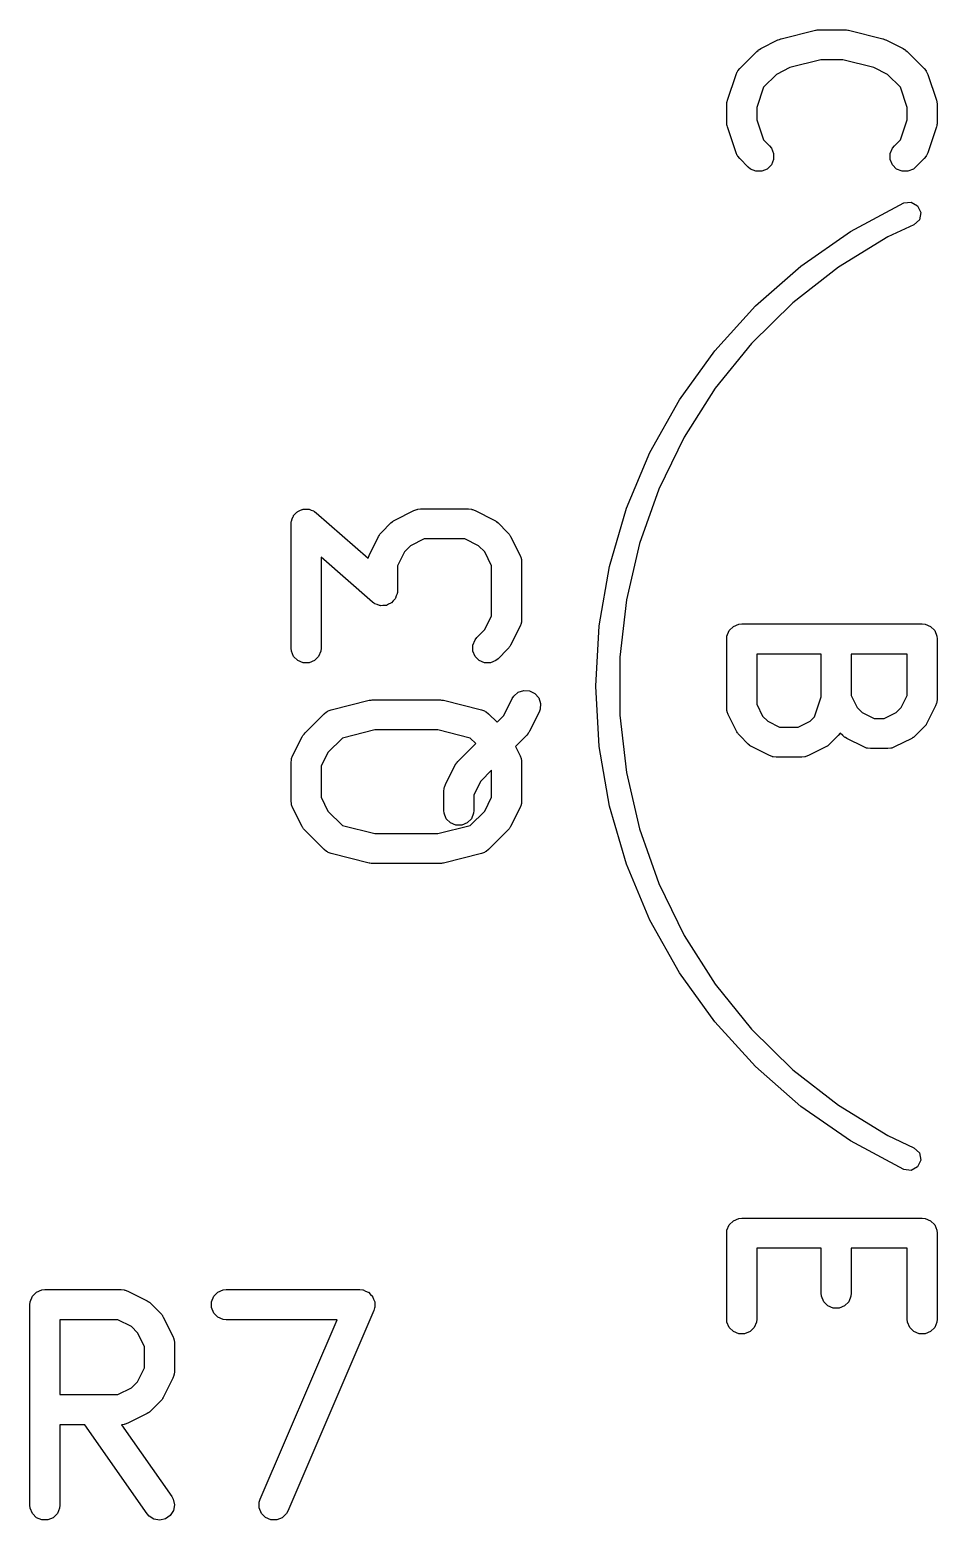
# Model space of a CAD drawing. Header units: inches. Extents: x 4.16 to 5.59, y -4.16 to -3.08.
# Drawn here: x 4.7196 to 4.8977, y -4.1598 to -3.8671 of the extents above; entities that cross this region are included whole.
import ezdxf

# ---------------------------------------------------------------- set-up
doc = ezdxf.new("R2010")
doc.units = ezdxf.units.IN
doc.header["$MEASUREMENT"] = 0
doc.layers.add('F.Silkscreen', color=41, linetype='CONTINUOUS', true_color=0xf2eda1)

msp = doc.modelspace()

# ---------------------------------------------------------------- linework, layer by layer
at = {"layer": 'F.Silkscreen', "linetype": 'CONTINUOUS'}
for p, q in [((4.86309, -3.87083), (4.86646, -3.86914)), ((4.86646, -3.86914), (4.86651, -3.86913)), ((4.86651, -3.86913), (4.86652, -3.86911)), ((4.86652, -3.86911), (4.86677, -3.86903)), ((4.86677, -3.86903), (4.867, -3.86893)), ((4.867, -3.86893), (4.86703, -3.86893)), ((4.86703, -3.86893), (4.86707, -3.86892)), ((4.86707, -3.86892), (4.87382, -3.86723)), ((4.87382, -3.86723), (4.87392, -3.86722)), ((4.87392, -3.86722), (4.87396, -3.8672)), ((4.87396, -3.8672), (4.87417, -3.86718)), ((4.87417, -3.86718), (4.87439, -3.86715)), ((4.87439, -3.86715), (4.87443, -3.86715)), ((4.87443, -3.86715), (4.87453, -3.86714)), ((4.87453, -3.86714), (4.8796, -3.86714)), ((4.8796, -3.86714), (4.8797, -3.86715)), ((4.8797, -3.86715), (4.87974, -3.86715)), ((4.87974, -3.86715), (4.87995, -3.86718)), ((4.87995, -3.86718), (4.88017, -3.8672)), ((4.88017, -3.8672), (4.88021, -3.86722)), ((4.88021, -3.86722), (4.88031, -3.86723)), ((4.88031, -3.86723), (4.88706, -3.86892)), ((4.88706, -3.86892), (4.8871, -3.86893)), ((4.8871, -3.86893), (4.88712, -3.86893)), ((4.88712, -3.86893), (4.88736, -3.86903)), ((4.88736, -3.86903), (4.88761, -3.86911)), ((4.88761, -3.86911), (4.88762, -3.86913)), ((4.88762, -3.86913), (4.88767, -3.86914)), ((4.88767, -3.86914), (4.89104, -3.87083)), ((4.85895, -3.87476), (4.86232, -3.87138)), ((4.86232, -3.87138), (4.86255, -3.8712)), ((4.86255, -3.8712), (4.8626, -3.87114)), ((4.8626, -3.87114), (4.86269, -3.87108)), ((4.86269, -3.87108), (4.86277, -3.87102)), ((4.86277, -3.87102), (4.86284, -3.87099)), ((4.86284, -3.87099), (4.86309, -3.87083)), ((4.89104, -3.87083), (4.89129, -3.87099)), ((4.89129, -3.87099), (4.89136, -3.87102)), ((4.89136, -3.87102), (4.89144, -3.87108)), ((4.89144, -3.87108), (4.89153, -3.87114)), ((4.89153, -3.87114), (4.89158, -3.8712)), ((4.89158, -3.8712), (4.89181, -3.87138)), ((4.89181, -3.87138), (4.89518, -3.87476)), ((4.85854, -3.8753), (4.85858, -3.8752)), ((4.85858, -3.8752), (4.85895, -3.87476)), ((4.86882, -3.87457), (4.86616, -3.8759)), ((4.8749, -3.87305), (4.86882, -3.87457)), ((4.87923, -3.87305), (4.8749, -3.87305)), ((4.88531, -3.87457), (4.87923, -3.87305)), ((4.88797, -3.8759), (4.88531, -3.87457)), ((4.89518, -3.87476), (4.89555, -3.8752)), ((4.89555, -3.8752), (4.89559, -3.8753)), ((4.85655, -3.88097), (4.85823, -3.87591)), ((4.85823, -3.87591), (4.85847, -3.87538)), ((4.85847, -3.87538), (4.85854, -3.8753)), ((4.86616, -3.8759), (4.86362, -3.87844)), ((4.89051, -3.87844), (4.88797, -3.8759)), ((4.89559, -3.8753), (4.89566, -3.87538)), ((4.89566, -3.87538), (4.8959, -3.87591)), ((4.8959, -3.87591), (4.89758, -3.88097)), ((4.85648, -3.88126), (4.85655, -3.88097)), ((4.86362, -3.87844), (4.8623, -3.88239)), ((4.89183, -3.88239), (4.89051, -3.87844)), ((4.89758, -3.88097), (4.89765, -3.88126)), ((4.8564, -3.88191), (4.85642, -3.88162)), ((4.8564, -3.88528), (4.8564, -3.88191)), ((4.85642, -3.88154), (4.85644, -3.88144)), ((4.85642, -3.88162), (4.85642, -3.88154)), ((4.85644, -3.88144), (4.85645, -3.88133)), ((4.85645, -3.88133), (4.85648, -3.88126)), ((4.8623, -3.88239), (4.8623, -3.8848)), ((4.89183, -3.8848), (4.89183, -3.88239)), ((4.89765, -3.88126), (4.89768, -3.88133)), ((4.89768, -3.88133), (4.89769, -3.88144)), ((4.89769, -3.88144), (4.89771, -3.88154)), ((4.89771, -3.88154), (4.89771, -3.88162)), ((4.89771, -3.88162), (4.89773, -3.88191)), ((4.89773, -3.88191), (4.89773, -3.88528)), ((4.85642, -3.88557), (4.8564, -3.88528)), ((4.85642, -3.88565), (4.85642, -3.88557)), ((4.85644, -3.88575), (4.85642, -3.88565)), ((4.85645, -3.88586), (4.85644, -3.88575)), ((4.85648, -3.88593), (4.85645, -3.88586)), ((4.85655, -3.88621), (4.85648, -3.88593)), ((4.85823, -3.89128), (4.85655, -3.88621)), ((4.8623, -3.8848), (4.86362, -3.88875)), ((4.89051, -3.88875), (4.89183, -3.8848)), ((4.89758, -3.88621), (4.8959, -3.89128)), ((4.89765, -3.88593), (4.89758, -3.88621)), ((4.89768, -3.88586), (4.89765, -3.88593)), ((4.89769, -3.88575), (4.89768, -3.88586)), ((4.89771, -3.88565), (4.89769, -3.88575)), ((4.89773, -3.88528), (4.89771, -3.88557)), ((4.89771, -3.88557), (4.89771, -3.88565)), ((4.86362, -3.88875), (4.86481, -3.88994)), ((4.88932, -3.88994), (4.89051, -3.88875)), ((4.85847, -3.89181), (4.85823, -3.89128)), ((4.85854, -3.89189), (4.85847, -3.89181)), ((4.85858, -3.89198), (4.85854, -3.89189)), ((4.85895, -3.89243), (4.85858, -3.89198)), ((4.86063, -3.89412), (4.85895, -3.89243)), ((4.86481, -3.88994), (4.86518, -3.89039)), ((4.86518, -3.89039), (4.86562, -3.89145)), ((4.86562, -3.89261), (4.86518, -3.89367)), ((4.86562, -3.89145), (4.86562, -3.89261)), ((4.88851, -3.89145), (4.88895, -3.89039)), ((4.88851, -3.89261), (4.88851, -3.89145)), ((4.88895, -3.89367), (4.88851, -3.89261)), ((4.88895, -3.89039), (4.88932, -3.88994)), ((4.89518, -3.89243), (4.89349, -3.89412)), ((4.89555, -3.89198), (4.89518, -3.89243)), ((4.89559, -3.89189), (4.89555, -3.89198)), ((4.89566, -3.89181), (4.89559, -3.89189)), ((4.8959, -3.89128), (4.89566, -3.89181)), ((4.86108, -3.89449), (4.86063, -3.89412)), ((4.86215, -3.89493), (4.86108, -3.89449)), ((4.8633, -3.89493), (4.86215, -3.89493)), ((4.86436, -3.89449), (4.8633, -3.89493)), ((4.86518, -3.89367), (4.86436, -3.89449)), ((4.88977, -3.89449), (4.88895, -3.89367)), ((4.89083, -3.89493), (4.88977, -3.89449)), ((4.89198, -3.89493), (4.89083, -3.89493)), ((4.89305, -3.89449), (4.89198, -3.89493)), ((4.89349, -3.89412), (4.89305, -3.89449)), ((4.88071, -3.90677), (4.89117, -3.90115)), ((4.89117, -3.90115), (4.89262, -3.90097)), ((4.89262, -3.90097), (4.8939, -3.90168)), ((4.89424, -3.90444), (4.89317, -3.90543)), ((4.8939, -3.90168), (4.89452, -3.903)), ((4.89452, -3.903), (4.89424, -3.90444)), ((4.87096, -3.91354), (4.88071, -3.90677)), ((4.89317, -3.90543), (4.88802, -3.90783)), ((4.88802, -3.90783), (4.87834, -3.91376)), ((4.86203, -3.92137), (4.87096, -3.91354)), ((4.87834, -3.91376), (4.86939, -3.92076)), ((4.85405, -3.93016), (4.86203, -3.92137)), ((4.86939, -3.92076), (4.86129, -3.92872)), ((4.84711, -3.93979), (4.85405, -3.93016)), ((4.86129, -3.92872), (4.85414, -3.93754)), ((4.85414, -3.93754), (4.84804, -3.94712)), ((4.84131, -3.95015), (4.84711, -3.93979)), ((4.84804, -3.94712), (4.84306, -3.95733)), ((4.83672, -3.96111), (4.84131, -3.95015)), ((4.84306, -3.95733), (4.83927, -3.96803)), ((4.7711, -3.96317), (4.77125, -3.96272)), ((4.77125, -3.96272), (4.77132, -3.96264)), ((4.77132, -3.96264), (4.77136, -3.96255)), ((4.77136, -3.96255), (4.7717, -3.96221)), ((4.7717, -3.96221), (4.77201, -3.96185)), ((4.77201, -3.96185), (4.7721, -3.96181)), ((4.7721, -3.96181), (4.77217, -3.96174)), ((4.77217, -3.96174), (4.77261, -3.96155)), ((4.77261, -3.96155), (4.77304, -3.96134)), ((4.77304, -3.96134), (4.77314, -3.96133)), ((4.77314, -3.96133), (4.77324, -3.9613)), ((4.77324, -3.9613), (4.77372, -3.9613)), ((4.77372, -3.9613), (4.77419, -3.96126)), ((4.77419, -3.96126), (4.77429, -3.9613)), ((4.77429, -3.9613), (4.77439, -3.9613)), ((4.77439, -3.9613), (4.77483, -3.96148)), ((4.77483, -3.96148), (4.77529, -3.96163)), ((4.77529, -3.96163), (4.7754, -3.96172)), ((4.7754, -3.96172), (4.77545, -3.96174)), ((4.77545, -3.96174), (4.77551, -3.96179)), ((4.77551, -3.96179), (4.77576, -3.96197)), ((4.77576, -3.96197), (4.78597, -3.9709)), ((4.79124, -3.96343), (4.79499, -3.96155)), ((4.79499, -3.96155), (4.79553, -3.96134)), ((4.79553, -3.96134), (4.79563, -3.96134)), ((4.79563, -3.96134), (4.79573, -3.9613)), ((4.79573, -3.9613), (4.79631, -3.96124)), ((4.79631, -3.96124), (4.80568, -3.96124)), ((4.80568, -3.96124), (4.80626, -3.9613)), ((4.80626, -3.9613), (4.80636, -3.96134)), ((4.80636, -3.96134), (4.80646, -3.96134)), ((4.80646, -3.96134), (4.807, -3.96155)), ((4.807, -3.96155), (4.81075, -3.96343)), ((4.83339, -3.97251), (4.83672, -3.96111)), ((4.77086, -3.96419), (4.77089, -3.96389)), ((4.77086, -3.98856), (4.77086, -3.96419)), ((4.77088, -3.96381), (4.7709, -3.96376)), ((4.77089, -3.96389), (4.77088, -3.96381)), ((4.7709, -3.96376), (4.77092, -3.96362)), ((4.77092, -3.96362), (4.7711, -3.96317)), ((4.78841, -3.96608), (4.7886, -3.96585)), ((4.7886, -3.96585), (4.79047, -3.96398)), ((4.79047, -3.96398), (4.7907, -3.96379)), ((4.7907, -3.96379), (4.79075, -3.96373)), ((4.79075, -3.96373), (4.79084, -3.96368)), ((4.79084, -3.96368), (4.79092, -3.96361)), ((4.79092, -3.96361), (4.79099, -3.96358)), ((4.79099, -3.96358), (4.79124, -3.96343)), ((4.81075, -3.96343), (4.811, -3.96358)), ((4.811, -3.96358), (4.81107, -3.96361)), ((4.81107, -3.96361), (4.81115, -3.96368)), ((4.81115, -3.96368), (4.81124, -3.96373)), ((4.81124, -3.96373), (4.81129, -3.96379)), ((4.81129, -3.96379), (4.81152, -3.96398)), ((4.81152, -3.96398), (4.81339, -3.96585)), ((4.81339, -3.96585), (4.81358, -3.96608)), ((4.78617, -3.97037), (4.78804, -3.96662)), ((4.78804, -3.96662), (4.7882, -3.96637)), ((4.7882, -3.96637), (4.78823, -3.9663)), ((4.78823, -3.9663), (4.7883, -3.96622)), ((4.7883, -3.96622), (4.78835, -3.96613)), ((4.78835, -3.96613), (4.78841, -3.96608)), ((4.79431, -3.96849), (4.79311, -3.96969)), ((4.79701, -3.96714), (4.79431, -3.96849)), ((4.80499, -3.96714), (4.79701, -3.96714)), ((4.80768, -3.96849), (4.80499, -3.96714)), ((4.80888, -3.96969), (4.80768, -3.96849)), ((4.81358, -3.96608), (4.81364, -3.96613)), ((4.81364, -3.96613), (4.8137, -3.96622)), ((4.8137, -3.96622), (4.81376, -3.9663)), ((4.81376, -3.9663), (4.81379, -3.96637)), ((4.81379, -3.96637), (4.81395, -3.96662)), ((4.81395, -3.96662), (4.81582, -3.97037)), ((4.83927, -3.96803), (4.83672, -3.9791)), ((4.78687, -3.97954), (4.77676, -3.9707)), ((4.77676, -3.9707), (4.77676, -3.98856)), ((4.78597, -3.9709), (4.78617, -3.97037)), ((4.79311, -3.96969), (4.79176, -3.97239)), ((4.81023, -3.97239), (4.80888, -3.96969)), ((4.81582, -3.97037), (4.81603, -3.97091)), ((4.81603, -3.97091), (4.81604, -3.97102)), ((4.81604, -3.97102), (4.81608, -3.97111)), ((4.81608, -3.97111), (4.81613, -3.97169)), ((4.81613, -3.97169), (4.81613, -3.98294)), ((4.79176, -3.97239), (4.79176, -3.97732)), ((4.81023, -3.98224), (4.81023, -3.97239)), ((4.83138, -3.98421), (4.83339, -3.97251)), ((4.79176, -3.97732), (4.79173, -3.97762)), ((4.79173, -3.97762), (4.79174, -3.9777)), ((4.78711, -3.97972), (4.78687, -3.97954)), ((4.78717, -3.97977), (4.78711, -3.97972)), ((4.78722, -3.97979), (4.78717, -3.97977)), ((4.78734, -3.97987), (4.78722, -3.97979)), ((4.78779, -3.98003), (4.78734, -3.97987)), ((4.78823, -3.98021), (4.78779, -3.98003)), ((4.78833, -3.98021), (4.78823, -3.98021)), ((4.78843, -3.98024), (4.78833, -3.98021)), ((4.78891, -3.98021), (4.78843, -3.98024)), ((4.78939, -3.98021), (4.78891, -3.98021)), ((4.78948, -3.98017), (4.78939, -3.98021)), ((4.78958, -3.98017), (4.78948, -3.98017)), ((4.79001, -3.97995), (4.78958, -3.98017)), ((4.79045, -3.97977), (4.79001, -3.97995)), ((4.79052, -3.9797), (4.79045, -3.97977)), ((4.79061, -3.97966), (4.79052, -3.9797)), ((4.79093, -3.97929), (4.79061, -3.97966)), ((4.79127, -3.97896), (4.79093, -3.97929)), ((4.7913, -3.97886), (4.79127, -3.97896)), ((4.79137, -3.97879), (4.7913, -3.97886)), ((4.79152, -3.97833), (4.79137, -3.97879)), ((4.79171, -3.97789), (4.79152, -3.97833)), ((4.79172, -3.97775), (4.79171, -3.97789)), ((4.79174, -3.9777), (4.79172, -3.97775)), ((4.83672, -3.9791), (4.83543, -3.99038)), ((4.80888, -3.98494), (4.81023, -3.98224)), ((4.81608, -3.98352), (4.81604, -3.98361)), ((4.81613, -3.98294), (4.81608, -3.98352)), ((4.80734, -3.98648), (4.80888, -3.98494)), ((4.81582, -3.98426), (4.81395, -3.98801)), ((4.81603, -3.98372), (4.81582, -3.98426)), ((4.81604, -3.98361), (4.81603, -3.98372)), ((4.83071, -3.99606), (4.83138, -3.98421)), ((4.8564, -3.98678), (4.85645, -3.98621)), ((4.85645, -3.98621), (4.85689, -3.98514)), ((4.85689, -3.98514), (4.85771, -3.98433)), ((4.85771, -3.98433), (4.85877, -3.98389)), ((4.85877, -3.98389), (4.85935, -3.98383)), ((4.85935, -3.98383), (4.89478, -3.98383)), ((4.89478, -3.98383), (4.89536, -3.98389)), ((4.89536, -3.98389), (4.89642, -3.98433)), ((4.89642, -3.98433), (4.89724, -3.98514)), ((4.89724, -3.98514), (4.89768, -3.98621)), ((4.89768, -3.98621), (4.89773, -3.98678)), ((4.77092, -3.98914), (4.77086, -3.98856)), ((4.77136, -3.9902), (4.77092, -3.98914)), ((4.77671, -3.98914), (4.77627, -3.9902)), ((4.77676, -3.98856), (4.77671, -3.98914)), ((4.80654, -3.98799), (4.80698, -3.98692)), ((4.80654, -3.98914), (4.80654, -3.98799)), ((4.80698, -3.9902), (4.80654, -3.98914)), ((4.80698, -3.98692), (4.80734, -3.98648)), ((4.81339, -3.98878), (4.81152, -3.99065)), ((4.81358, -3.98855), (4.81339, -3.98878)), ((4.81364, -3.9885), (4.81358, -3.98855)), ((4.8137, -3.98841), (4.81364, -3.9885)), ((4.81376, -3.98833), (4.8137, -3.98841)), ((4.81379, -3.98826), (4.81376, -3.98833)), ((4.81395, -3.98801), (4.81379, -3.98826)), ((4.8564, -4.00028), (4.8564, -3.98678)), ((4.89773, -3.98678), (4.89773, -3.99859)), ((4.77217, -3.99102), (4.77136, -3.9902)), ((4.77324, -3.99146), (4.77217, -3.99102)), ((4.77439, -3.99146), (4.77324, -3.99146)), ((4.77545, -3.99102), (4.77439, -3.99146)), ((4.77627, -3.9902), (4.77545, -3.99102)), ((4.80779, -3.99102), (4.80698, -3.9902)), ((4.80886, -3.99146), (4.80779, -3.99102)), ((4.81001, -3.99146), (4.80886, -3.99146)), ((4.81107, -3.99102), (4.81001, -3.99146)), ((4.81152, -3.99065), (4.81107, -3.99102)), ((4.83543, -3.99038), (4.83543, -3.99606)), ((4.87496, -3.98974), (4.8623, -3.98974)), ((4.8623, -3.98974), (4.8623, -3.99958)), ((4.87496, -3.99811), (4.87496, -3.98974)), ((4.89183, -3.98974), (4.88086, -3.98974)), ((4.88086, -3.98974), (4.88086, -3.9979)), ((4.89183, -3.9979), (4.89183, -3.98974)), ((4.81429, -3.99849), (4.8146, -3.998)), ((4.8146, -3.998), (4.81547, -3.99725)), ((4.81547, -3.99725), (4.81656, -3.99688)), ((4.81656, -3.99688), (4.81771, -3.99696)), ((4.81771, -3.99696), (4.81874, -3.99748)), ((4.81874, -3.99748), (4.8195, -3.99835)), ((4.83138, -4.00792), (4.83071, -3.99606)), ((4.83543, -3.99606), (4.83543, -4.00174)), ((4.87364, -4.00206), (4.87496, -3.99811)), ((4.88086, -3.9979), (4.88202, -4.00022)), ((4.89067, -4.00022), (4.89183, -3.9979)), ((4.7778, -4.00111), (4.778, -4.00102)), ((4.778, -4.00102), (4.77817, -4.00089)), ((4.77817, -4.00089), (4.77872, -4.0007)), ((4.77872, -4.0007), (4.78622, -3.99882)), ((4.78622, -3.99882), (4.78632, -3.99881)), ((4.78632, -3.99881), (4.78636, -3.99879)), ((4.78636, -3.99879), (4.78658, -3.99877)), ((4.78658, -3.99877), (4.78679, -3.99874)), ((4.78679, -3.99874), (4.78683, -3.99874)), ((4.78683, -3.99874), (4.78694, -3.99873)), ((4.78694, -3.99873), (4.80006, -3.99873)), ((4.80006, -3.99873), (4.80016, -3.99874)), ((4.80016, -3.99874), (4.8002, -3.99874)), ((4.8002, -3.99874), (4.80042, -3.99877)), ((4.80042, -3.99877), (4.80063, -3.99879)), ((4.80063, -3.99879), (4.80067, -3.99881)), ((4.80067, -3.99881), (4.80077, -3.99882)), ((4.80077, -3.99882), (4.80827, -4.0007)), ((4.80827, -4.0007), (4.80882, -4.00089)), ((4.80882, -4.00089), (4.809, -4.00102)), ((4.809, -4.00102), (4.8092, -4.00111)), ((4.81263, -4.00181), (4.81429, -3.99849)), ((4.8195, -3.99835), (4.81986, -3.99944)), ((4.81978, -4.00059), (4.81957, -4.00113)), ((4.81986, -3.99944), (4.81978, -4.00059)), ((4.85645, -4.00086), (4.8564, -4.00028)), ((4.85649, -4.00096), (4.85645, -4.00086)), ((4.8565, -4.00106), (4.85649, -4.00096)), ((4.85671, -4.0016), (4.8565, -4.00106)), ((4.8623, -3.99958), (4.86346, -4.00191)), ((4.88202, -4.00022), (4.88303, -4.00123)), ((4.88966, -4.00123), (4.89067, -4.00022)), ((4.89742, -3.99991), (4.89573, -4.00329)), ((4.89763, -3.99937), (4.89742, -3.99991)), ((4.89764, -3.99927), (4.89763, -3.99937)), ((4.89768, -3.99917), (4.89764, -3.99927)), ((4.89773, -3.99859), (4.89768, -3.99917)), ((4.7736, -4.00522), (4.77735, -4.00147)), ((4.77735, -4.00147), (4.7778, -4.00111)), ((4.8092, -4.00111), (4.80965, -4.00147)), ((4.80965, -4.00147), (4.81131, -4.00314)), ((4.81131, -4.00314), (4.81263, -4.00181)), ((4.81957, -4.00113), (4.8177, -4.00488)), ((4.83543, -4.00174), (4.83672, -4.01303)), ((4.85839, -4.00498), (4.85671, -4.0016)), ((4.86346, -4.00191), (4.86447, -4.00292)), ((4.86447, -4.00292), (4.86679, -4.00408)), ((4.87046, -4.00408), (4.87278, -4.00292)), ((4.87278, -4.00292), (4.87364, -4.00206)), ((4.88303, -4.00123), (4.88535, -4.00239)), ((4.88535, -4.00239), (4.88734, -4.00239)), ((4.88734, -4.00239), (4.88966, -4.00123)), ((4.89537, -4.00383), (4.89518, -4.00406)), ((4.89543, -4.00378), (4.89537, -4.00383)), ((4.89548, -4.00369), (4.89543, -4.00378)), ((4.89555, -4.00361), (4.89548, -4.00369)), ((4.89558, -4.00354), (4.89555, -4.00361)), ((4.89573, -4.00329), (4.89558, -4.00354)), ((4.77117, -4.00974), (4.77305, -4.00599)), ((4.77305, -4.00599), (4.7732, -4.00574)), ((4.7732, -4.00574), (4.77323, -4.00567)), ((4.77323, -4.00567), (4.7733, -4.00559)), ((4.7733, -4.00559), (4.77335, -4.0055)), ((4.77335, -4.0055), (4.77341, -4.00545)), ((4.77341, -4.00545), (4.7736, -4.00522)), ((4.78095, -4.00623), (4.77811, -4.00906)), ((4.7873, -4.00464), (4.78095, -4.00623)), ((4.79969, -4.00464), (4.7873, -4.00464)), ((4.80605, -4.00623), (4.79969, -4.00464)), ((4.80713, -4.00731), (4.80605, -4.00623)), ((4.81714, -4.00565), (4.8149, -4.00789)), ((4.81733, -4.00542), (4.81714, -4.00565)), ((4.81739, -4.00537), (4.81733, -4.00542)), ((4.81745, -4.00528), (4.81739, -4.00537)), ((4.81751, -4.0052), (4.81745, -4.00528)), ((4.81754, -4.00513), (4.81751, -4.0052)), ((4.8177, -4.00488), (4.81754, -4.00513)), ((4.85855, -4.00522), (4.85839, -4.00498)), ((4.85858, -4.0053), (4.85855, -4.00522)), ((4.85865, -4.00538), (4.85858, -4.0053)), ((4.8587, -4.00547), (4.85865, -4.00538)), ((4.85876, -4.00552), (4.8587, -4.00547)), ((4.85895, -4.00574), (4.85876, -4.00552)), ((4.86063, -4.00743), (4.85895, -4.00574)), ((4.86679, -4.00408), (4.87046, -4.00408)), ((4.87831, -4.00574), (4.87662, -4.00743)), ((4.87868, -4.0053), (4.87831, -4.00574)), ((4.8787, -4.00525), (4.87868, -4.0053)), ((4.87919, -4.00574), (4.8787, -4.00525)), ((4.87942, -4.00593), (4.87919, -4.00574)), ((4.87947, -4.00599), (4.87942, -4.00593)), ((4.87956, -4.00604), (4.87947, -4.00599)), ((4.87964, -4.00611), (4.87956, -4.00604)), ((4.87971, -4.00614), (4.87964, -4.00611)), ((4.87996, -4.0063), (4.87971, -4.00614)), ((4.88334, -4.00798), (4.87996, -4.0063)), ((4.89273, -4.0063), (4.88935, -4.00798)), ((4.89298, -4.00614), (4.89273, -4.0063)), ((4.89305, -4.00611), (4.89298, -4.00614)), ((4.89313, -4.00604), (4.89305, -4.00611)), ((4.89322, -4.00599), (4.89313, -4.00604)), ((4.89327, -4.00593), (4.89322, -4.00599)), ((4.89349, -4.00574), (4.89327, -4.00593)), ((4.89518, -4.00406), (4.89349, -4.00574)), ((4.77096, -4.01028), (4.77117, -4.00974)), ((4.77811, -4.00906), (4.77676, -4.01176)), ((4.80359, -4.01085), (4.80713, -4.00731)), ((4.8149, -4.00789), (4.81582, -4.00974)), ((4.81582, -4.00974), (4.81603, -4.01028)), ((4.83339, -4.01962), (4.83138, -4.00792)), ((4.86086, -4.00762), (4.86063, -4.00743)), ((4.86091, -4.00768), (4.86086, -4.00762)), ((4.861, -4.00773), (4.86091, -4.00768)), ((4.86108, -4.0078), (4.861, -4.00773)), ((4.86115, -4.00783), (4.86108, -4.0078)), ((4.8614, -4.00798), (4.86115, -4.00783)), ((4.86478, -4.00967), (4.8614, -4.00798)), ((4.86532, -4.00988), (4.86478, -4.00967)), ((4.86542, -4.00989), (4.86532, -4.00988)), ((4.87194, -4.00988), (4.87183, -4.00989)), ((4.87248, -4.00967), (4.87194, -4.00988)), ((4.87585, -4.00798), (4.87248, -4.00967)), ((4.8761, -4.00783), (4.87585, -4.00798)), ((4.87617, -4.0078), (4.8761, -4.00783)), ((4.87626, -4.00773), (4.87617, -4.0078)), ((4.87634, -4.00768), (4.87626, -4.00773)), ((4.8764, -4.00762), (4.87634, -4.00768)), ((4.87662, -4.00743), (4.8764, -4.00762)), ((4.88388, -4.00819), (4.88334, -4.00798)), ((4.88398, -4.0082), (4.88388, -4.00819)), ((4.88408, -4.00824), (4.88398, -4.0082)), ((4.88466, -4.0083), (4.88408, -4.00824)), ((4.88803, -4.0083), (4.88466, -4.0083)), ((4.88861, -4.00824), (4.88803, -4.0083)), ((4.88871, -4.0082), (4.88861, -4.00824)), ((4.88881, -4.00819), (4.88871, -4.0082)), ((4.88935, -4.00798), (4.88881, -4.00819)), ((4.77086, -4.01106), (4.77092, -4.01049)), ((4.77086, -4.01856), (4.77086, -4.01106)), ((4.77092, -4.01049), (4.77096, -4.01039)), ((4.77096, -4.01039), (4.77096, -4.01028)), ((4.77676, -4.01176), (4.77676, -4.01786)), ((4.80117, -4.01536), (4.80304, -4.01162)), ((4.80304, -4.01162), (4.8032, -4.01137)), ((4.8032, -4.01137), (4.80323, -4.0113)), ((4.80323, -4.0113), (4.80329, -4.01121)), ((4.80329, -4.01121), (4.80335, -4.01113)), ((4.80335, -4.01113), (4.80341, -4.01107)), ((4.80341, -4.01107), (4.80359, -4.01085)), ((4.81023, -4.01257), (4.80811, -4.01468)), ((4.81023, -4.01786), (4.81023, -4.01257)), ((4.81603, -4.01028), (4.81604, -4.01039)), ((4.81604, -4.01039), (4.81608, -4.01049)), ((4.81608, -4.01049), (4.81613, -4.01106)), ((4.81613, -4.01106), (4.81613, -4.01856)), ((4.86552, -4.00993), (4.86542, -4.00989)), ((4.8661, -4.00998), (4.86552, -4.00993)), ((4.87116, -4.00998), (4.8661, -4.00998)), ((4.87174, -4.00993), (4.87116, -4.00998)), ((4.87183, -4.00989), (4.87174, -4.00993)), ((4.80096, -4.01591), (4.80117, -4.01536)), ((4.80811, -4.01468), (4.80676, -4.01738)), ((4.83672, -4.01303), (4.83927, -4.02409)), ((4.77092, -4.01914), (4.77086, -4.01856)), ((4.77676, -4.01786), (4.77811, -4.02056)), ((4.80086, -4.01669), (4.80091, -4.01611)), ((4.80086, -4.02043), (4.80086, -4.01669)), ((4.80091, -4.01611), (4.80095, -4.01601)), ((4.80095, -4.01601), (4.80096, -4.01591)), ((4.80676, -4.01738), (4.80676, -4.02043)), ((4.80888, -4.02056), (4.81023, -4.01786)), ((4.81613, -4.01856), (4.81608, -4.01914)), ((4.77096, -4.01923), (4.77092, -4.01914)), ((4.77096, -4.01934), (4.77096, -4.01923)), ((4.77117, -4.01988), (4.77096, -4.01934)), ((4.77305, -4.02363), (4.77117, -4.01988)), ((4.77811, -4.02056), (4.78095, -4.02339)), ((4.80091, -4.02101), (4.80086, -4.02043)), ((4.80135, -4.02208), (4.80091, -4.02101)), ((4.80605, -4.02339), (4.80888, -4.02056)), ((4.8067, -4.02101), (4.80626, -4.02208)), ((4.80676, -4.02043), (4.8067, -4.02101)), ((4.81582, -4.01988), (4.81395, -4.02363)), ((4.81603, -4.01934), (4.81582, -4.01988)), ((4.81604, -4.01923), (4.81603, -4.01934)), ((4.81608, -4.01914), (4.81604, -4.01923)), ((4.83672, -4.03102), (4.83339, -4.01962)), ((4.7732, -4.02388), (4.77305, -4.02363)), ((4.77323, -4.02395), (4.7732, -4.02388)), ((4.7733, -4.02403), (4.77323, -4.02395)), ((4.77335, -4.02412), (4.7733, -4.02403)), ((4.77341, -4.02417), (4.77335, -4.02412)), ((4.7736, -4.0244), (4.77341, -4.02417)), ((4.77735, -4.02815), (4.7736, -4.0244)), ((4.78095, -4.02339), (4.7873, -4.02498)), ((4.79969, -4.02498), (4.80605, -4.02339)), ((4.80217, -4.02289), (4.80135, -4.02208)), ((4.80323, -4.02333), (4.80217, -4.02289)), ((4.80438, -4.02333), (4.80323, -4.02333)), ((4.80545, -4.02289), (4.80438, -4.02333)), ((4.80626, -4.02208), (4.80545, -4.02289)), ((4.81339, -4.0244), (4.80965, -4.02815)), ((4.81358, -4.02417), (4.81339, -4.0244)), ((4.81364, -4.02412), (4.81358, -4.02417)), ((4.8137, -4.02403), (4.81364, -4.02412)), ((4.81376, -4.02395), (4.8137, -4.02403)), ((4.81379, -4.02388), (4.81376, -4.02395)), ((4.81395, -4.02363), (4.81379, -4.02388)), ((4.83927, -4.02409), (4.84306, -4.0348)), ((4.7873, -4.02498), (4.79969, -4.02498)), ((4.7778, -4.02851), (4.77735, -4.02815)), ((4.778, -4.0286), (4.7778, -4.02851)), ((4.77817, -4.02873), (4.778, -4.0286)), ((4.77872, -4.02892), (4.77817, -4.02873)), ((4.78622, -4.0308), (4.77872, -4.02892)), ((4.80827, -4.02892), (4.80077, -4.0308)), ((4.80882, -4.02873), (4.80827, -4.02892)), ((4.809, -4.0286), (4.80882, -4.02873)), ((4.8092, -4.02851), (4.809, -4.0286)), ((4.80965, -4.02815), (4.8092, -4.02851)), ((4.78632, -4.03081), (4.78622, -4.0308)), ((4.78636, -4.03083), (4.78632, -4.03081)), ((4.78658, -4.03085), (4.78636, -4.03083)), ((4.78679, -4.03088), (4.78658, -4.03085)), ((4.78683, -4.03088), (4.78679, -4.03088)), ((4.78694, -4.03089), (4.78683, -4.03088)), ((4.80006, -4.03089), (4.78694, -4.03089)), ((4.80016, -4.03088), (4.80006, -4.03089)), ((4.8002, -4.03088), (4.80016, -4.03088)), ((4.80042, -4.03085), (4.8002, -4.03088)), ((4.80063, -4.03083), (4.80042, -4.03085)), ((4.80067, -4.03081), (4.80063, -4.03083)), ((4.80077, -4.0308), (4.80067, -4.03081)), ((4.84131, -4.04197), (4.83672, -4.03102)), ((4.84306, -4.0348), (4.84804, -4.045)), ((4.84711, -4.05233), (4.84131, -4.04197)), ((4.84804, -4.045), (4.85414, -4.05458)), ((4.85405, -4.06197), (4.84711, -4.05233)), ((4.85414, -4.05458), (4.86129, -4.06341)), ((4.86203, -4.07076), (4.85405, -4.06197)), ((4.86129, -4.06341), (4.86939, -4.07137)), ((4.87096, -4.07859), (4.86203, -4.07076)), ((4.86939, -4.07137), (4.87834, -4.07836)), ((4.88071, -4.08536), (4.87096, -4.07859)), ((4.87834, -4.07836), (4.88802, -4.0843)), ((4.89117, -4.09098), (4.88071, -4.08536)), ((4.88802, -4.0843), (4.89317, -4.08669)), ((4.89317, -4.08669), (4.89424, -4.08769)), ((4.89424, -4.08769), (4.89452, -4.08912)), ((4.89262, -4.09115), (4.89117, -4.09098)), ((4.8939, -4.09045), (4.89262, -4.09115)), ((4.89452, -4.08912), (4.8939, -4.09045)), ((4.85771, -4.10102), (4.85877, -4.10057)), ((4.85877, -4.10057), (4.85935, -4.10052)), ((4.85935, -4.10052), (4.89478, -4.10052)), ((4.89478, -4.10052), (4.89536, -4.10057)), ((4.89536, -4.10057), (4.89642, -4.10102)), ((4.8564, -4.10347), (4.85645, -4.10289)), ((4.8564, -4.12034), (4.8564, -4.10347)), ((4.85645, -4.10289), (4.85689, -4.10183)), ((4.85689, -4.10183), (4.85771, -4.10102)), ((4.89642, -4.10102), (4.89724, -4.10183)), ((4.89724, -4.10183), (4.89768, -4.10289)), ((4.89768, -4.10289), (4.89773, -4.10347)), ((4.89773, -4.10347), (4.89773, -4.12034)), ((4.87496, -4.10642), (4.8623, -4.10642)), ((4.8623, -4.10642), (4.8623, -4.12034)), ((4.87496, -4.11528), (4.87496, -4.10642)), ((4.89183, -4.10642), (4.88086, -4.10642)), ((4.88086, -4.10642), (4.88086, -4.11528)), ((4.89183, -4.12034), (4.89183, -4.10642)), ((4.72006, -4.11587), (4.72088, -4.11506)), ((4.72088, -4.11506), (4.72194, -4.11462)), ((4.72194, -4.11462), (4.72252, -4.11456)), ((4.72252, -4.11456), (4.73751, -4.11456)), ((4.73751, -4.11456), (4.73809, -4.11462)), ((4.73809, -4.11462), (4.73819, -4.11466)), ((4.73819, -4.11466), (4.73829, -4.11466)), ((4.73829, -4.11466), (4.73883, -4.11487)), ((4.73883, -4.11487), (4.74258, -4.11675)), ((4.75568, -4.11587), (4.7565, -4.11506)), ((4.7565, -4.11506), (4.75756, -4.11462)), ((4.75756, -4.11462), (4.75814, -4.11456)), ((4.75814, -4.11456), (4.78438, -4.11456)), ((4.78438, -4.11456), (4.78496, -4.11462)), ((4.78496, -4.11462), (4.78498, -4.11462)), ((4.78498, -4.11462), (4.78499, -4.11462)), ((4.78499, -4.11462), (4.78551, -4.11484)), ((4.78551, -4.11484), (4.78602, -4.11506)), ((4.78602, -4.11506), (4.78604, -4.11507)), ((4.78604, -4.11507), (4.78605, -4.11508)), ((4.78605, -4.11508), (4.78644, -4.11548)), ((4.71956, -4.11751), (4.71962, -4.11694)), ((4.71956, -4.15688), (4.71956, -4.11751)), ((4.71962, -4.11694), (4.72006, -4.11587)), ((4.74258, -4.11675), (4.74283, -4.1169)), ((4.74283, -4.1169), (4.7429, -4.11693)), ((4.7429, -4.11693), (4.74299, -4.117)), ((4.74299, -4.117), (4.74307, -4.11705)), ((4.74307, -4.11705), (4.74313, -4.11711)), ((4.74313, -4.11711), (4.74335, -4.1173)), ((4.74335, -4.1173), (4.74523, -4.11917)), ((4.75524, -4.11694), (4.75568, -4.11587)), ((4.75524, -4.11809), (4.75524, -4.11694)), ((4.75568, -4.11915), (4.75524, -4.11809)), ((4.78644, -4.11548), (4.78684, -4.11587)), ((4.78684, -4.11587), (4.78685, -4.11589)), ((4.78685, -4.11589), (4.78686, -4.1159)), ((4.78686, -4.1159), (4.78707, -4.11642)), ((4.78707, -4.11642), (4.78728, -4.11694)), ((4.78727, -4.11812), (4.7871, -4.11868)), ((4.78728, -4.11809), (4.78727, -4.11811)), ((4.78727, -4.11811), (4.78727, -4.11812)), ((4.78728, -4.11694), (4.78728, -4.11695)), ((4.78728, -4.11695), (4.78729, -4.11697)), ((4.78729, -4.11697), (4.78728, -4.11753)), ((4.78728, -4.11753), (4.78728, -4.11809)), ((4.87501, -4.11586), (4.87496, -4.11528)), ((4.87545, -4.11692), (4.87501, -4.11586)), ((4.87627, -4.11774), (4.87545, -4.11692)), ((4.87733, -4.11818), (4.87627, -4.11774)), ((4.87955, -4.11774), (4.87848, -4.11818)), ((4.88036, -4.11692), (4.87955, -4.11774)), ((4.8808, -4.11586), (4.88036, -4.11692)), ((4.88086, -4.11528), (4.8808, -4.11586)), ((4.73682, -4.12047), (4.72547, -4.12047)), ((4.72547, -4.12047), (4.72547, -4.13518)), ((4.73951, -4.12181), (4.73682, -4.12047)), ((4.74523, -4.11917), (4.74541, -4.1194)), ((4.74541, -4.1194), (4.74547, -4.11945)), ((4.74547, -4.11945), (4.74553, -4.11954)), ((4.74553, -4.11954), (4.74559, -4.11962)), ((4.74559, -4.11962), (4.74562, -4.11969)), ((4.74562, -4.11969), (4.74578, -4.11994)), ((4.74578, -4.11994), (4.74765, -4.12369)), ((4.7565, -4.11997), (4.75568, -4.11915)), ((4.75756, -4.12041), (4.7565, -4.11997)), ((4.75814, -4.12047), (4.75756, -4.12041)), ((4.77991, -4.12047), (4.75814, -4.12047)), ((4.7648, -4.15572), (4.77991, -4.12047)), ((4.7871, -4.11868), (4.77022, -4.15805)), ((4.85645, -4.12092), (4.8564, -4.12034)), ((4.85689, -4.12198), (4.85645, -4.12092)), ((4.86224, -4.12092), (4.8618, -4.12198)), ((4.8623, -4.12034), (4.86224, -4.12092)), ((4.87848, -4.11818), (4.87733, -4.11818)), ((4.89189, -4.12092), (4.89183, -4.12034)), ((4.89233, -4.12198), (4.89189, -4.12092)), ((4.89768, -4.12092), (4.89724, -4.12198)), ((4.89773, -4.12034), (4.89768, -4.12092)), ((4.74071, -4.12301), (4.73951, -4.12181)), ((4.74206, -4.12571), (4.74071, -4.12301)), ((4.74765, -4.12369), (4.74786, -4.12423)), ((4.85771, -4.1228), (4.85689, -4.12198)), ((4.85877, -4.12324), (4.85771, -4.1228)), ((4.85992, -4.12324), (4.85877, -4.12324)), ((4.86099, -4.1228), (4.85992, -4.12324)), ((4.8618, -4.12198), (4.86099, -4.1228)), ((4.89314, -4.1228), (4.89233, -4.12198)), ((4.89421, -4.12324), (4.89314, -4.1228)), ((4.89536, -4.12324), (4.89421, -4.12324)), ((4.89642, -4.1228), (4.89536, -4.12324)), ((4.89724, -4.12198), (4.89642, -4.1228)), ((4.74206, -4.12994), (4.74206, -4.12571)), ((4.74786, -4.12423), (4.74787, -4.12434)), ((4.74787, -4.12434), (4.74791, -4.12444)), ((4.74791, -4.12444), (4.74797, -4.12501)), ((4.74797, -4.12501), (4.74797, -4.13064)), ((4.73951, -4.13383), (4.74071, -4.13264)), ((4.74071, -4.13264), (4.74206, -4.12994)), ((4.74765, -4.13196), (4.74578, -4.13571)), ((4.74786, -4.13142), (4.74765, -4.13196)), ((4.74787, -4.13131), (4.74786, -4.13142)), ((4.74791, -4.13121), (4.74787, -4.13131)), ((4.74797, -4.13064), (4.74791, -4.13121)), ((4.72547, -4.13518), (4.73682, -4.13518)), ((4.73682, -4.13518), (4.73951, -4.13383)), ((4.74578, -4.13571), (4.74562, -4.13595)), ((4.74299, -4.13865), (4.7429, -4.13872)), ((4.74307, -4.13859), (4.74299, -4.13865)), ((4.74313, -4.13853), (4.74307, -4.13859)), ((4.74335, -4.13835), (4.74313, -4.13853)), ((4.74523, -4.13647), (4.74335, -4.13835)), ((4.74541, -4.13625), (4.74523, -4.13647)), ((4.74547, -4.1362), (4.74541, -4.13625)), ((4.74553, -4.13611), (4.74547, -4.1362)), ((4.74559, -4.13603), (4.74553, -4.13611)), ((4.74562, -4.13595), (4.74559, -4.13603)), ((4.73035, -4.14109), (4.72547, -4.14109)), ((4.72547, -4.14109), (4.72547, -4.15688)), ((4.74259, -4.15858), (4.73035, -4.14109)), ((4.73809, -4.14103), (4.73756, -4.14108)), ((4.73756, -4.14108), (4.74743, -4.15519)), ((4.73819, -4.14099), (4.73809, -4.14103)), ((4.73829, -4.14098), (4.73819, -4.14099)), ((4.73883, -4.14078), (4.73829, -4.14098)), ((4.74258, -4.1389), (4.73883, -4.14078)), ((4.74283, -4.13875), (4.74258, -4.1389)), ((4.7429, -4.13872), (4.74283, -4.13875)), ((4.74743, -4.15519), (4.74772, -4.15569)), ((4.74772, -4.15569), (4.74797, -4.15682)), ((4.76462, -4.15627), (4.7648, -4.15572)), ((4.71962, -4.15746), (4.71956, -4.15688)), ((4.72006, -4.15852), (4.71962, -4.15746)), ((4.72088, -4.15934), (4.72006, -4.15852)), ((4.72497, -4.15852), (4.72416, -4.15934)), ((4.72541, -4.15746), (4.72497, -4.15852)), ((4.72547, -4.15688), (4.72541, -4.15746)), ((4.74297, -4.15902), (4.74259, -4.15858)), ((4.74394, -4.15963), (4.74297, -4.15902)), ((4.74715, -4.15892), (4.7462, -4.15959)), ((4.74776, -4.15795), (4.74715, -4.15892)), ((4.74797, -4.15682), (4.74776, -4.15795)), ((4.76461, -4.15742), (4.76462, -4.15627)), ((4.76504, -4.15849), (4.76461, -4.15742)), ((4.76584, -4.15932), (4.76504, -4.15849)), ((4.76995, -4.15855), (4.76912, -4.15936)), ((4.77022, -4.15805), (4.76995, -4.15855)), ((4.72194, -4.15978), (4.72088, -4.15934)), ((4.72309, -4.15978), (4.72194, -4.15978)), ((4.72416, -4.15934), (4.72309, -4.15978)), ((4.74508, -4.15983), (4.74394, -4.15963)), ((4.7462, -4.15959), (4.74508, -4.15983)), ((4.7669, -4.15977), (4.76584, -4.15932)), ((4.76805, -4.15979), (4.7669, -4.15977)), ((4.76912, -4.15936), (4.76805, -4.15979))]:
    msp.add_line(p, q, dxfattribs=at)

doc.saveas('drawing.dxf')
